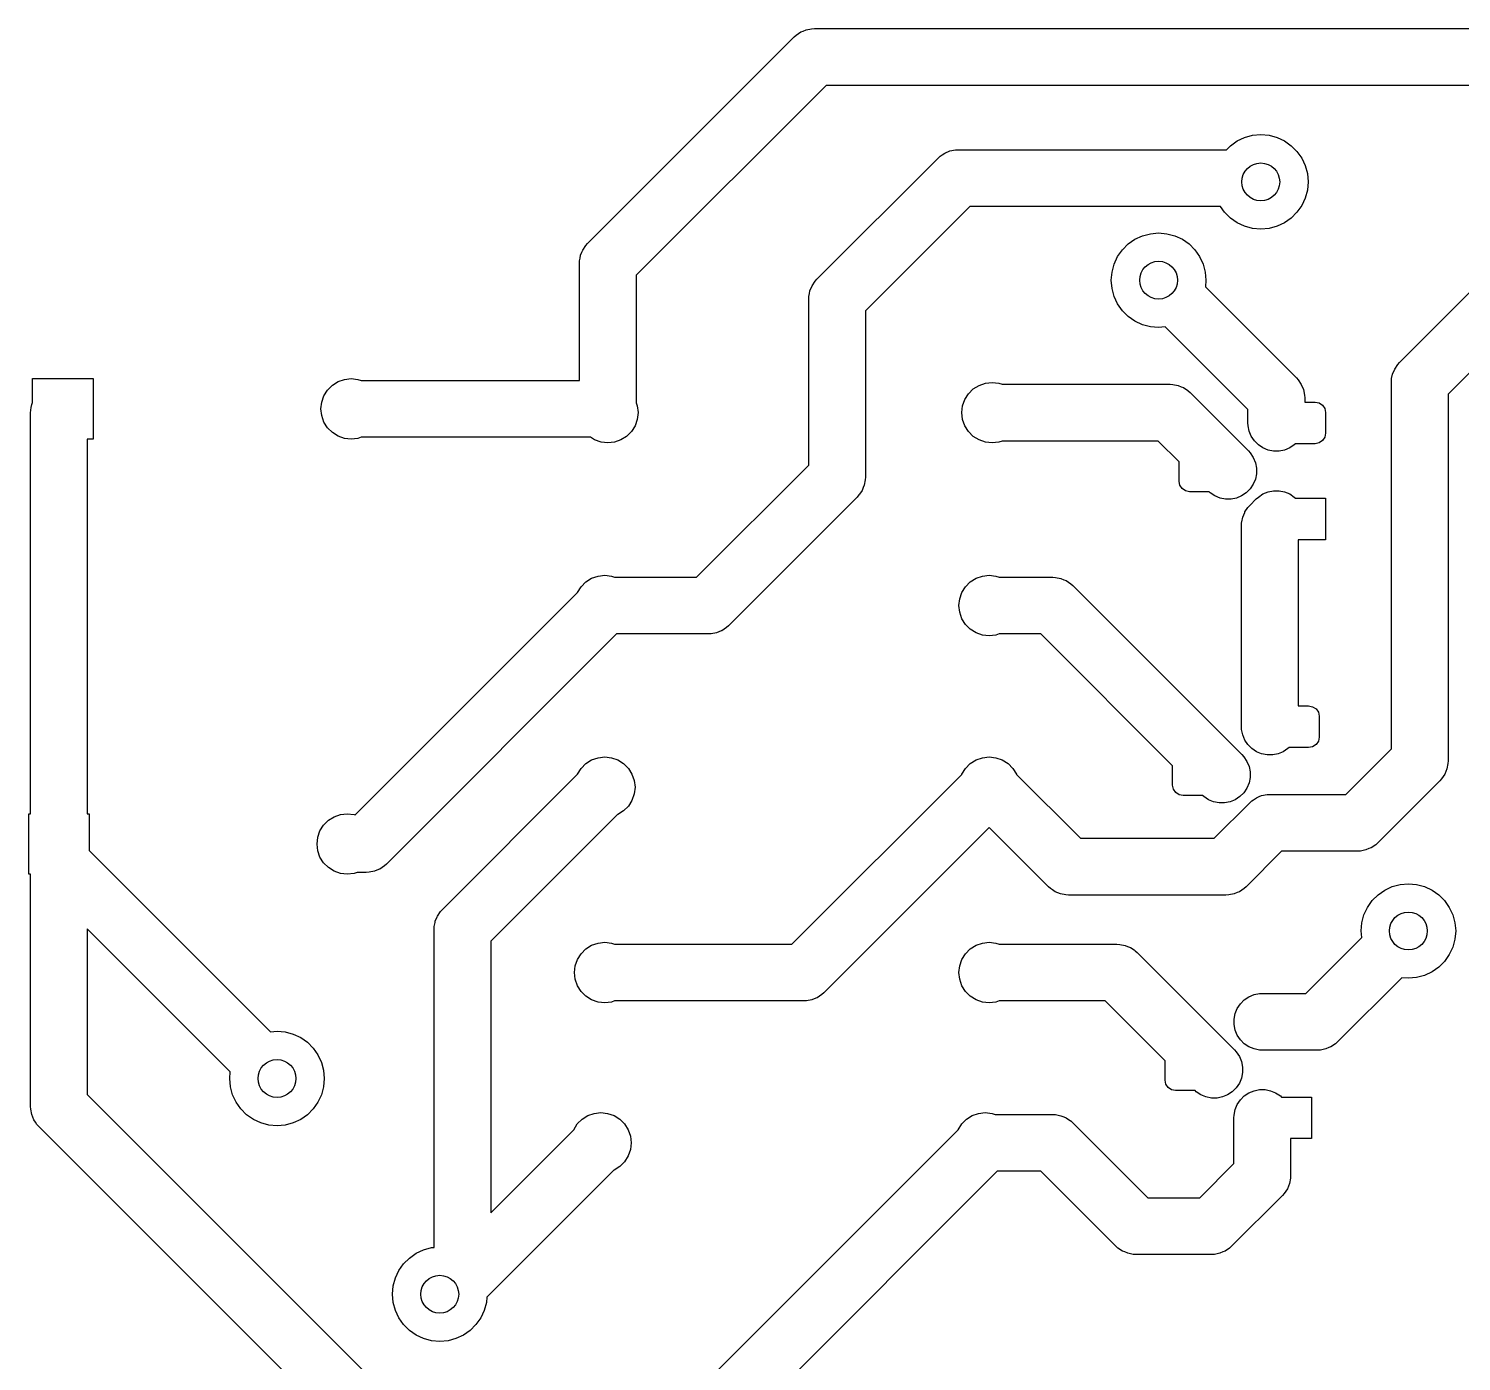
# Model space of a CAD drawing. Extents: x -0.03 to 4.48, y -0.11 to 2.88.
# Drawn here: x 0.046 to 1.537, y 1.471 to 2.858 of the extents above; entities that cross this region are included whole.
import ezdxf

# ---------------------------------------------------------------- set-up
doc = ezdxf.new("R2010")
doc.units = 0
doc.header["$MEASUREMENT"] = 0
doc.layers.add('BLACK', color=7, linetype='CONTINUOUS')

msp = doc.modelspace()

# ---------------------------------------------------------------- linework, layer by layer
at = {"layer": 'BLACK', "linetype": 'CONTINUOUS'}
for p, q in [((0.6279, 2.6343), (0.8429, 2.8492)), ((0.8429, 2.8492), (0.845, 2.8512)), ((0.845, 2.8512), (0.8499, 2.8544)), ((0.8499, 2.8544), (0.8521, 2.8553)), ((0.8521, 2.8553), (0.8552, 2.8566)), ((0.8552, 2.8566), (0.8609, 2.8577)), ((0.8609, 2.8577), (0.8638, 2.8579)), ((0.8638, 2.8579), (2.427, 2.8579)), ((0.876, 2.7988), (0.6783, 2.6012)), ((2.427, 2.7988), (0.876, 2.7988)), ((1.3037, 2.741), (1.3115, 2.7447)), ((1.3115, 2.7447), (1.3198, 2.7469)), ((1.3198, 2.7469), (1.3283, 2.7476)), ((1.3283, 2.7476), (1.3369, 2.7469)), ((1.3369, 2.7469), (1.3452, 2.7447)), ((1.3452, 2.7447), (1.353, 2.741)), ((0.9969, 2.7267), (0.9995, 2.7284)), ((0.9995, 2.7284), (1.0048, 2.7306)), ((1.0048, 2.7306), (1.0105, 2.7317)), ((1.0105, 2.7317), (1.0134, 2.7319)), ((1.0134, 2.7319), (1.2925, 2.7319)), ((1.2925, 2.7319), (1.2967, 2.7361)), ((1.2967, 2.7361), (1.3037, 2.741)), ((1.353, 2.741), (1.36, 2.7361)), ((1.36, 2.7361), (1.366, 2.7301)), ((1.366, 2.7301), (1.371, 2.723)), ((0.8665, 2.5973), (0.9925, 2.7232)), ((0.9925, 2.7232), (0.9947, 2.7252)), ((0.9947, 2.7252), (0.9969, 2.7267)), ((1.371, 2.723), (1.3746, 2.7153)), ((1.3746, 2.7153), (1.3768, 2.707)), ((1.3768, 2.707), (1.3776, 2.6984)), ((1.3776, 2.6984), (1.3768, 2.6899)), ((1.3768, 2.6899), (1.3746, 2.6816)), ((1.0256, 2.6728), (0.9169, 2.5641)), ((1.2864, 2.6728), (1.0256, 2.6728)), ((1.2906, 2.6668), (1.2864, 2.6728)), ((1.371, 2.6738), (1.366, 2.6668)), ((1.3746, 2.6816), (1.371, 2.6738)), ((1.2967, 2.6607), (1.2906, 2.6668)), ((1.3037, 2.6558), (1.2967, 2.6607)), ((1.3115, 2.6522), (1.3037, 2.6558)), ((1.353, 2.6558), (1.3452, 2.6522)), ((1.36, 2.6607), (1.353, 2.6558)), ((1.366, 2.6668), (1.36, 2.6607)), ((1.1904, 2.6338), (1.1974, 2.6387)), ((1.1974, 2.6387), (1.2052, 2.6423)), ((1.2052, 2.6423), (1.2135, 2.6445)), ((1.2135, 2.6445), (1.222, 2.6453)), ((1.222, 2.6453), (1.2306, 2.6445)), ((1.2306, 2.6445), (1.2389, 2.6423)), ((1.2389, 2.6423), (1.2467, 2.6387)), ((1.2467, 2.6387), (1.2537, 2.6338)), ((1.3198, 2.65), (1.3115, 2.6522)), ((1.3283, 2.6492), (1.3198, 2.65)), ((1.3369, 2.65), (1.3283, 2.6492)), ((1.3452, 2.6522), (1.3369, 2.65)), ((0.6206, 2.622), (0.622, 2.6254)), ((0.622, 2.6254), (0.6228, 2.6273)), ((0.6228, 2.6273), (0.626, 2.6321)), ((0.626, 2.6321), (0.6279, 2.6343)), ((1.1794, 2.6207), (1.1843, 2.6277)), ((1.1843, 2.6277), (1.1904, 2.6338)), ((1.2537, 2.6338), (1.2597, 2.6277)), ((1.2597, 2.6277), (1.2647, 2.6207)), ((0.6193, 2.6134), (0.6194, 2.6163)), ((0.6193, 2.4917), (0.6193, 2.6134)), ((0.6194, 2.6163), (0.62, 2.6189)), ((0.62, 2.6189), (0.6206, 2.622)), ((1.1736, 2.6046), (1.1758, 2.6129)), ((1.1758, 2.6129), (1.1794, 2.6207)), ((1.2647, 2.6207), (1.2683, 2.6129)), ((1.2683, 2.6129), (1.2705, 2.6046)), ((0.6783, 2.6012), (0.6783, 2.4686)), ((0.8614, 2.5903), (0.8646, 2.5951)), ((0.8646, 2.5951), (0.8665, 2.5973)), ((1.1728, 2.5961), (1.1736, 2.6046)), ((1.1736, 2.5875), (1.1728, 2.5961)), ((1.2705, 2.6046), (1.2713, 2.5961)), ((1.2713, 2.5961), (1.2707, 2.5892)), ((0.8579, 2.5764), (0.858, 2.5793)), ((0.858, 2.5793), (0.8586, 2.5824)), ((0.8586, 2.5824), (0.8591, 2.5849)), ((0.8591, 2.5849), (0.8614, 2.5903)), ((0.8614, 2.5903), (0.8614, 2.5903)), ((1.1758, 2.5792), (1.1736, 2.5875)), ((1.1794, 2.5715), (1.1758, 2.5792)), ((1.2707, 2.5892), (1.3654, 2.4945)), ((1.4728, 2.5106), (1.5555, 2.5933)), ((0.8579, 2.4036), (0.8579, 2.5764)), ((0.9169, 2.5641), (0.9169, 2.3913)), ((1.1843, 2.5644), (1.1794, 2.5715)), ((1.1904, 2.5584), (1.1843, 2.5644)), ((1.1974, 2.5534), (1.1904, 2.5584)), ((1.2052, 2.5498), (1.1974, 2.5534)), ((1.2135, 2.5476), (1.2052, 2.5498)), ((1.222, 2.5469), (1.2135, 2.5476)), ((1.2289, 2.5475), (1.222, 2.5469)), ((1.315, 2.4614), (1.2289, 2.5475)), ((1.5886, 2.5429), (1.5232, 2.4775)), ((1.4677, 2.5037), (1.4709, 2.5085)), ((1.4709, 2.5085), (1.4728, 2.5106)), ((0.0504, 2.4688), (0.0504, 2.4937)), ((0.0504, 2.4937), (0.1134, 2.4937)), ((0.1134, 2.4937), (0.1134, 2.4307)), ((0.3623, 2.4868), (0.3682, 2.4906)), ((0.3682, 2.4906), (0.3749, 2.4929)), ((0.3749, 2.4929), (0.3819, 2.4937)), ((0.3819, 2.4937), (0.3889, 2.4929)), ((0.3889, 2.4929), (0.3923, 2.4917)), ((0.3923, 2.4917), (0.6193, 2.4917)), ((1.0418, 2.489), (1.0488, 2.4898)), ((1.0488, 2.4898), (1.0558, 2.489)), ((1.3654, 2.4945), (1.3673, 2.4924)), ((1.3673, 2.4924), (1.3705, 2.4875)), ((1.4642, 2.4898), (1.4643, 2.4927)), ((1.4642, 2.1083), (1.4642, 2.4898)), ((1.4643, 2.4927), (1.4645, 2.4937)), ((1.4645, 2.4937), (1.4654, 2.4983)), ((1.4654, 2.4983), (1.4677, 2.5037)), ((1.4677, 2.5037), (1.4677, 2.5037)), ((0.3512, 2.4692), (0.3535, 2.4759)), ((0.3535, 2.4759), (0.3573, 2.4818)), ((0.3573, 2.4818), (0.3623, 2.4868)), ((1.0204, 2.4719), (1.0242, 2.4779)), ((1.0242, 2.4779), (1.0292, 2.4829)), ((1.0292, 2.4829), (1.0352, 2.4866)), ((1.0352, 2.4866), (1.0418, 2.489)), ((1.0558, 2.489), (1.0592, 2.4878)), ((1.0592, 2.4878), (1.2339, 2.4878)), ((1.2339, 2.4878), (1.2368, 2.4877)), ((1.2368, 2.4877), (1.2424, 2.4865)), ((1.2424, 2.4865), (1.2456, 2.4852)), ((1.2456, 2.4852), (1.2478, 2.4843)), ((1.2478, 2.4843), (1.2524, 2.4812)), ((1.2524, 2.4812), (1.2526, 2.4811)), ((1.2526, 2.4811), (1.2547, 2.4791)), ((1.2547, 2.4791), (1.3154, 2.4185)), ((1.3705, 2.4875), (1.3727, 2.4822)), ((1.3727, 2.4822), (1.3739, 2.4765)), ((1.3739, 2.4765), (1.374, 2.4736)), ((1.5232, 2.4775), (1.5232, 2.0961)), ((0.0482, 2.4581), (0.0484, 2.461)), ((0.0484, 2.461), (0.0489, 2.4637)), ((0.0489, 2.4637), (0.0495, 2.4666)), ((0.0495, 2.4666), (0.0504, 2.4688)), ((0.3504, 2.4622), (0.3512, 2.4692)), ((0.3512, 2.4552), (0.3504, 2.4622)), ((0.6783, 2.4686), (0.6795, 2.4653)), ((0.6795, 2.4653), (0.6803, 2.4583)), ((1.0173, 2.4583), (1.0181, 2.4653)), ((1.0181, 2.4653), (1.0204, 2.4719)), ((1.315, 2.4476), (1.315, 2.4614)), ((1.374, 2.4736), (1.374, 2.4693)), ((1.374, 2.4693), (1.3848, 2.4693)), ((1.3848, 2.4693), (1.389, 2.4685)), ((1.389, 2.4685), (1.3925, 2.4661)), ((1.3925, 2.4661), (1.3948, 2.4626)), ((1.3948, 2.4626), (1.3957, 2.4585)), ((0.0482, 2.0409), (0.0482, 2.4581)), ((0.3535, 2.4485), (0.3512, 2.4552)), ((0.3573, 2.4426), (0.3535, 2.4485)), ((0.6795, 2.4513), (0.6772, 2.4446)), ((0.6803, 2.4583), (0.6795, 2.4513)), ((1.0181, 2.4513), (1.0173, 2.4583)), ((1.0204, 2.4446), (1.0181, 2.4513)), ((1.3151, 2.4447), (1.315, 2.4476)), ((1.3957, 2.4585), (1.3957, 2.4368)), ((0.1134, 2.4307), (0.1073, 2.4307)), ((0.1073, 2.4307), (0.1073, 2.0409)), ((0.3623, 2.4376), (0.3573, 2.4426)), ((0.3682, 2.4338), (0.3623, 2.4376)), ((0.3749, 2.4315), (0.3682, 2.4338)), ((0.3819, 2.4307), (0.3749, 2.4315)), ((0.3889, 2.4315), (0.3819, 2.4307)), ((0.3923, 2.4327), (0.3889, 2.4315)), ((0.6307, 2.4327), (0.3923, 2.4327)), ((0.6352, 2.4299), (0.6307, 2.4327)), ((0.6685, 2.4336), (0.6625, 2.4299)), ((0.6734, 2.4386), (0.6685, 2.4336)), ((0.6772, 2.4446), (0.6734, 2.4386)), ((1.0242, 2.4386), (1.0204, 2.4446)), ((1.0292, 2.4336), (1.0242, 2.4386)), ((1.0352, 2.4299), (1.0292, 2.4336)), ((1.3162, 2.4391), (1.3151, 2.4447)), ((1.3184, 2.4337), (1.3162, 2.4391)), ((1.3217, 2.4289), (1.3184, 2.4337)), ((1.3948, 2.4327), (1.3925, 2.4292)), ((1.3957, 2.4368), (1.3948, 2.4327)), ((0.6418, 2.4276), (0.6352, 2.4299)), ((0.6488, 2.4268), (0.6418, 2.4276)), ((0.6558, 2.4276), (0.6488, 2.4268)), ((0.6625, 2.4299), (0.6558, 2.4276)), ((1.0418, 2.4276), (1.0352, 2.4299)), ((1.0488, 2.4268), (1.0418, 2.4276)), ((1.0558, 2.4276), (1.0488, 2.4268)), ((1.0592, 2.4287), (1.0558, 2.4276)), ((1.2216, 2.4287), (1.0592, 2.4287)), ((1.2433, 2.4071), (1.2216, 2.4287)), ((1.3154, 2.4185), (1.3173, 2.4164)), ((1.3173, 2.4164), (1.3205, 2.4116)), ((1.3258, 2.4248), (1.3217, 2.4289)), ((1.3306, 2.4216), (1.3258, 2.4248)), ((1.3359, 2.4194), (1.3306, 2.4216)), ((1.3416, 2.4183), (1.3359, 2.4194)), ((1.3474, 2.4183), (1.3416, 2.4183)), ((1.3531, 2.4194), (1.3474, 2.4183)), ((1.3584, 2.4216), (1.3531, 2.4194)), ((1.3632, 2.4248), (1.3584, 2.4216)), ((1.3644, 2.426), (1.3632, 2.4248)), ((1.3848, 2.426), (1.3644, 2.426)), ((1.389, 2.4268), (1.3848, 2.426)), ((1.3925, 2.4292), (1.389, 2.4268)), ((0.7413, 2.287), (0.8579, 2.4036)), ((1.2433, 2.3868), (1.2433, 2.4071)), ((1.3205, 2.4116), (1.3227, 2.4062)), ((1.3227, 2.4062), (1.3239, 2.4005)), ((1.3239, 2.4005), (1.3239, 2.3947)), ((0.9168, 2.3884), (0.9157, 2.3828)), ((0.9169, 2.3913), (0.9168, 2.3884)), ((1.2441, 2.3827), (1.2433, 2.3868)), ((1.3227, 2.3891), (1.3205, 2.3837)), ((1.3239, 2.3947), (1.3227, 2.3891)), ((0.9083, 2.3705), (0.7744, 2.2366)), ((0.9102, 2.3726), (0.9083, 2.3705)), ((0.9109, 2.3736), (0.9102, 2.3726)), ((0.9134, 2.3774), (0.9109, 2.3736)), ((0.9147, 2.3805), (0.9134, 2.3774)), ((0.9157, 2.3828), (0.9147, 2.3805)), ((1.2465, 2.3792), (1.2441, 2.3827)), ((1.25, 2.3768), (1.2465, 2.3792)), ((1.2541, 2.376), (1.25, 2.3768)), ((1.2745, 2.376), (1.2541, 2.376)), ((1.2758, 2.3748), (1.2745, 2.376)), ((1.2806, 2.3716), (1.2758, 2.3748)), ((1.2859, 2.3694), (1.2806, 2.3716)), ((1.3084, 2.3716), (1.3031, 2.3694)), ((1.3132, 2.3748), (1.3084, 2.3716)), ((1.3173, 2.3789), (1.3132, 2.3748)), ((1.3205, 2.3837), (1.3173, 2.3789)), ((1.3236, 2.3685), (1.3258, 2.3705)), ((1.3258, 2.3705), (1.3306, 2.3737)), ((1.3306, 2.3737), (1.3359, 2.3759)), ((1.3359, 2.3759), (1.3416, 2.377)), ((1.3416, 2.377), (1.3474, 2.377)), ((1.3474, 2.377), (1.3531, 2.3759)), ((1.3531, 2.3759), (1.3584, 2.3737)), ((1.3584, 2.3737), (1.3632, 2.3705)), ((1.3632, 2.3705), (1.3644, 2.3693)), ((1.2916, 2.3683), (1.2859, 2.3694)), ((1.2974, 2.3683), (1.2916, 2.3683)), ((1.3031, 2.3694), (1.2974, 2.3683)), ((1.3118, 2.3549), (1.315, 2.3597)), ((1.315, 2.3597), (1.3169, 2.3618)), ((1.3169, 2.3618), (1.3236, 2.3685)), ((1.3644, 2.3693), (1.3957, 2.3693)), ((1.3957, 2.3693), (1.3957, 2.326)), ((1.3083, 2.3409), (1.3084, 2.3438)), ((1.3083, 2.1315), (1.3083, 2.3409)), ((1.3084, 2.3438), (1.3086, 2.3447)), ((1.3086, 2.3447), (1.3095, 2.3495)), ((1.3095, 2.3495), (1.3116, 2.3544)), ((1.3116, 2.3544), (1.3118, 2.3549)), ((1.3957, 2.326), (1.3673, 2.326)), ((1.3673, 2.326), (1.3673, 2.1531)), ((0.621, 2.2771), (0.626, 2.2821)), ((0.626, 2.2821), (0.632, 2.2859)), ((0.632, 2.2859), (0.6387, 2.2882)), ((0.6387, 2.2882), (0.6457, 2.289)), ((0.6457, 2.289), (0.6527, 2.2882)), ((0.6527, 2.2882), (0.656, 2.287)), ((0.656, 2.287), (0.7413, 2.287)), ((1.021, 2.2771), (1.026, 2.2821)), ((1.026, 2.2821), (1.032, 2.2859)), ((1.032, 2.2859), (1.0387, 2.2882)), ((1.0387, 2.2882), (1.0457, 2.289)), ((1.0457, 2.289), (1.0527, 2.2882)), ((1.0527, 2.2882), (1.056, 2.287)), ((1.056, 2.287), (1.1118, 2.287)), ((1.1118, 2.287), (1.1147, 2.2869)), ((1.1147, 2.2869), (1.1204, 2.2857)), ((1.1204, 2.2857), (1.1235, 2.2844)), ((1.1235, 2.2844), (1.1257, 2.2835)), ((1.1257, 2.2835), (1.1305, 2.2803)), ((0.3861, 2.0397), (0.6171, 2.2707)), ((0.6171, 2.2707), (0.6173, 2.2711)), ((0.6173, 2.2711), (0.621, 2.2771)), ((1.015, 2.2645), (1.0173, 2.2711)), ((1.0173, 2.2711), (1.021, 2.2771)), ((1.1305, 2.2803), (1.1327, 2.2784)), ((1.1327, 2.2784), (1.3087, 2.1024)), ((1.0142, 2.2575), (1.015, 2.2645)), ((1.015, 2.2505), (1.0142, 2.2575)), ((0.7744, 2.2366), (0.7723, 2.2347)), ((1.0173, 2.2438), (1.015, 2.2505)), ((1.021, 2.2378), (1.0173, 2.2438)), ((1.026, 2.2329), (1.021, 2.2378)), ((0.6579, 2.228), (0.4185, 1.9886)), ((0.7535, 2.228), (0.6579, 2.228)), ((0.7564, 2.2281), (0.7535, 2.228)), ((0.7621, 2.2292), (0.7564, 2.2281)), ((0.7667, 2.2311), (0.7621, 2.2292)), ((0.7675, 2.2314), (0.7667, 2.2311)), ((0.7723, 2.2347), (0.7675, 2.2314)), ((1.032, 2.2291), (1.026, 2.2329)), ((1.0387, 2.2268), (1.032, 2.2291)), ((1.0457, 2.226), (1.0387, 2.2268)), ((1.0527, 2.2268), (1.0457, 2.226)), ((1.056, 2.228), (1.0527, 2.2268)), ((1.0996, 2.228), (1.056, 2.228)), ((1.2366, 2.0909), (1.0996, 2.228)), ((1.3673, 2.1531), (1.3781, 2.1531)), ((1.3781, 2.1531), (1.3823, 2.1523)), ((1.3823, 2.1523), (1.3858, 2.15)), ((1.3858, 2.15), (1.3882, 2.1465)), ((1.3882, 2.1465), (1.389, 2.1423)), ((1.389, 2.1423), (1.389, 2.1207)), ((1.3084, 2.1286), (1.3083, 2.1315)), ((1.3095, 2.1229), (1.3084, 2.1286)), ((1.3118, 2.1176), (1.3095, 2.1229)), ((1.315, 2.1128), (1.3118, 2.1176)), ((1.389, 2.1207), (1.3882, 2.1165)), ((1.3087, 2.1024), (1.3106, 2.1002)), ((1.3191, 2.1087), (1.315, 2.1128)), ((1.3239, 2.1055), (1.3191, 2.1087)), ((1.3292, 2.1032), (1.3239, 2.1055)), ((1.3349, 2.1021), (1.3292, 2.1032)), ((1.3407, 2.1021), (1.3349, 2.1021)), ((1.3464, 2.1032), (1.3407, 2.1021)), ((1.3517, 2.1055), (1.3464, 2.1032)), ((1.3565, 2.1087), (1.3517, 2.1055)), ((1.3577, 2.1098), (1.3565, 2.1087)), ((1.3781, 2.1098), (1.3577, 2.1098)), ((1.3823, 2.1107), (1.3781, 2.1098)), ((1.3858, 2.113), (1.3823, 2.1107)), ((1.3882, 2.1165), (1.3858, 2.113)), ((1.4169, 2.061), (1.4642, 2.1083)), ((0.6173, 2.0822), (0.621, 2.0881)), ((0.621, 2.0881), (0.626, 2.0931)), ((0.626, 2.0931), (0.632, 2.0969)), ((0.632, 2.0969), (0.6387, 2.0992)), ((0.6387, 2.0992), (0.6457, 2.1)), ((0.6457, 2.1), (0.6527, 2.0992)), ((0.6527, 2.0992), (0.6593, 2.0969)), ((0.6593, 2.0969), (0.6653, 2.0931)), ((0.6653, 2.0931), (0.6703, 2.0881)), ((0.6703, 2.0881), (0.674, 2.0822)), ((1.0173, 2.0822), (1.021, 2.0881)), ((1.021, 2.0881), (1.026, 2.0931)), ((1.026, 2.0931), (1.032, 2.0969)), ((1.032, 2.0969), (1.0387, 2.0992)), ((1.0387, 2.0992), (1.0457, 2.1)), ((1.0457, 2.1), (1.0527, 2.0992)), ((1.0527, 2.0992), (1.0593, 2.0969)), ((1.0593, 2.0969), (1.0653, 2.0931)), ((1.0653, 2.0931), (1.0703, 2.0881)), ((1.0703, 2.0881), (1.074, 2.0822)), ((1.2366, 2.0707), (1.2366, 2.0909)), ((1.3106, 2.1002), (1.3138, 2.0954)), ((1.3138, 2.0954), (1.3161, 2.0901)), ((1.3161, 2.0901), (1.3172, 2.0844)), ((1.522, 2.0875), (1.5197, 2.0821)), ((1.5231, 2.0932), (1.522, 2.0875)), ((1.5232, 2.0961), (1.5231, 2.0932)), ((0.4768, 1.9414), (0.6171, 2.0817)), ((0.6171, 2.0817), (0.6173, 2.0822)), ((0.674, 2.0822), (0.6764, 2.0755)), ((0.6764, 2.0755), (0.6772, 2.0685)), ((0.8405, 1.9051), (1.0171, 2.0817)), ((1.0171, 2.0817), (1.0173, 2.0822)), ((1.074, 2.0822), (1.0742, 2.0817)), ((1.0742, 2.0817), (1.1406, 2.0154)), ((1.3161, 2.0729), (1.3138, 2.0676)), ((1.3172, 2.0786), (1.3161, 2.0729)), ((1.3172, 2.0844), (1.3172, 2.0786)), ((1.5146, 2.0752), (1.45, 2.0106)), ((1.5165, 2.0773), (1.5146, 2.0752)), ((1.5197, 2.0821), (1.5165, 2.0773)), ((0.6764, 2.0615), (0.674, 2.0548)), ((0.6772, 2.0685), (0.6764, 2.0615)), ((1.2374, 2.0665), (1.2366, 2.0707)), ((1.2398, 2.063), (1.2374, 2.0665)), ((1.2433, 2.0607), (1.2398, 2.063)), ((1.2474, 2.0598), (1.2433, 2.0607)), ((1.2678, 2.0598), (1.2474, 2.0598)), ((1.2691, 2.0587), (1.2678, 2.0598)), ((1.2739, 2.0555), (1.2691, 2.0587)), ((1.3065, 2.0587), (1.3017, 2.0555)), ((1.3106, 2.0628), (1.3065, 2.0587)), ((1.3138, 2.0676), (1.3106, 2.0628)), ((1.3208, 2.0555), (1.3239, 2.0575)), ((1.3239, 2.0575), (1.3266, 2.0587)), ((1.3266, 2.0587), (1.3292, 2.0598)), ((1.3292, 2.0598), (1.3349, 2.0609)), ((1.3349, 2.0609), (1.3378, 2.061)), ((1.3378, 2.061), (1.4169, 2.061)), ((0.6653, 2.0439), (0.6593, 2.0401)), ((0.6703, 2.0489), (0.6653, 2.0439)), ((0.674, 2.0548), (0.6703, 2.0489)), ((1.2792, 2.0532), (1.2739, 2.0555)), ((1.2849, 2.0521), (1.2792, 2.0532)), ((1.2799, 2.0154), (1.3169, 2.0524)), ((1.2907, 2.0521), (1.2849, 2.0521)), ((1.2964, 2.0532), (1.2907, 2.0521)), ((1.3017, 2.0555), (1.2964, 2.0532)), ((1.3169, 2.0524), (1.3191, 2.0543)), ((1.3191, 2.0543), (1.3208, 2.0555)), ((0.0463, 1.978), (0.0463, 2.0409)), ((0.0463, 2.0409), (0.0482, 2.0409)), ((0.1073, 2.0409), (0.1093, 2.0409)), ((0.1093, 2.0409), (0.1093, 2.0026)), ((0.3494, 2.0231), (0.3531, 2.0291)), ((0.3531, 2.0291), (0.3581, 2.0341)), ((0.3581, 2.0341), (0.3641, 2.0378)), ((0.3641, 2.0378), (0.3707, 2.0402)), ((0.3707, 2.0402), (0.3778, 2.0409)), ((0.3778, 2.0409), (0.3848, 2.0402)), ((0.3848, 2.0402), (0.3861, 2.0397)), ((0.6589, 2.04), (0.5272, 1.9082)), ((0.6593, 2.0401), (0.6589, 2.04)), ((0.3463, 2.0094), (0.347, 2.0165)), ((0.347, 2.0165), (0.3494, 2.0231)), ((1.0457, 2.0267), (0.8736, 1.8547)), ((1.1075, 1.9649), (1.0457, 2.0267)), ((1.1406, 2.0154), (1.2799, 2.0154)), ((0.1093, 2.0026), (0.2979, 1.814)), ((0.347, 2.0024), (0.3463, 2.0094)), ((0.3494, 1.9958), (0.347, 2.0024)), ((1.35, 2.002), (1.313, 1.9649)), ((1.4291, 2.002), (1.35, 2.002)), ((1.432, 2.0021), (1.4291, 2.002)), ((1.4377, 2.0032), (1.432, 2.0021)), ((1.4409, 2.0046), (1.4377, 2.0032)), ((1.4431, 2.0055), (1.4409, 2.0046)), ((1.4479, 2.0087), (1.4431, 2.0055)), ((1.45, 2.0106), (1.4479, 2.0087)), ((0.3531, 1.9898), (0.3494, 1.9958)), ((0.3581, 1.9848), (0.3531, 1.9898)), ((0.3641, 1.9811), (0.3581, 1.9848)), ((0.4104, 1.9829), (0.4062, 1.9812)), ((0.4116, 1.9834), (0.4104, 1.9829)), ((0.4164, 1.9866), (0.4116, 1.9834)), ((0.4185, 1.9886), (0.4164, 1.9866)), ((0.0482, 1.978), (0.0463, 1.978)), ((0.0482, 1.7364), (0.0482, 1.978)), ((0.3707, 1.9787), (0.3641, 1.9811)), ((0.3778, 1.978), (0.3707, 1.9787)), ((0.3848, 1.9787), (0.3778, 1.978)), ((0.3881, 1.9799), (0.3848, 1.9787)), ((0.3976, 1.9799), (0.3881, 1.9799)), ((0.4005, 1.9801), (0.3976, 1.9799)), ((0.4062, 1.9812), (0.4005, 1.9801)), ((1.4733, 1.9674), (1.4819, 1.9681)), ((1.4819, 1.9681), (1.4904, 1.9674)), ((1.1096, 1.963), (1.1075, 1.9649)), ((1.1115, 1.9617), (1.1096, 1.963)), ((1.1144, 1.9598), (1.1115, 1.9617)), ((1.1198, 1.9576), (1.1144, 1.9598)), ((1.1255, 1.9564), (1.1198, 1.9576)), ((1.1283, 1.9563), (1.1255, 1.9564)), ((1.2921, 1.9563), (1.1283, 1.9563)), ((1.295, 1.9564), (1.2921, 1.9563)), ((1.3007, 1.9576), (1.295, 1.9564)), ((1.3038, 1.9589), (1.3007, 1.9576)), ((1.306, 1.9598), (1.3038, 1.9589)), ((1.3109, 1.963), (1.306, 1.9598)), ((1.313, 1.9649), (1.3109, 1.963)), ((1.4442, 1.9505), (1.4503, 1.9566)), ((1.4503, 1.9566), (1.4573, 1.9615)), ((1.4573, 1.9615), (1.4651, 1.9651)), ((1.4651, 1.9651), (1.4733, 1.9674)), ((1.4904, 1.9674), (1.4987, 1.9651)), ((1.4987, 1.9651), (1.5065, 1.9615)), ((1.5065, 1.9615), (1.5135, 1.9566)), ((1.5135, 1.9566), (1.5196, 1.9505)), ((0.4716, 1.9344), (0.4748, 1.9392)), ((0.4748, 1.9392), (0.4768, 1.9414)), ((1.4356, 1.9357), (1.4393, 1.9435)), ((1.4393, 1.9435), (1.4442, 1.9505)), ((1.5196, 1.9505), (1.5245, 1.9435)), ((1.5245, 1.9435), (1.5281, 1.9357)), ((0.4681, 1.9205), (0.4683, 1.9234)), ((0.4683, 1.9234), (0.4691, 1.9278)), ((0.4691, 1.9278), (0.4694, 1.929)), ((0.4694, 1.929), (0.4713, 1.9338)), ((0.4713, 1.9338), (0.4716, 1.9344)), ((1.4327, 1.9189), (1.4334, 1.9274)), ((1.4334, 1.9274), (1.4356, 1.9357)), ((1.5281, 1.9357), (1.5304, 1.9274)), ((1.5304, 1.9274), (1.5311, 1.9189)), ((0.2561, 1.7722), (0.1073, 1.921)), ((0.1073, 1.921), (0.1073, 1.7486)), ((0.4681, 1.5896), (0.4681, 1.9205)), ((0.5272, 1.9082), (0.5272, 1.6256)), ((1.3752, 1.8539), (1.4333, 1.912)), ((1.4333, 1.912), (1.4327, 1.9189)), ((1.5304, 1.9104), (1.5281, 1.9021)), ((1.5311, 1.9189), (1.5304, 1.9104)), ((0.6173, 1.8893), (0.621, 1.8952)), ((0.621, 1.8952), (0.626, 1.9002)), ((0.626, 1.9002), (0.632, 1.904)), ((0.632, 1.904), (0.6387, 1.9063)), ((0.6387, 1.9063), (0.6457, 1.9071)), ((0.6457, 1.9071), (0.6527, 1.9063)), ((0.6527, 1.9063), (0.656, 1.9051)), ((0.656, 1.9051), (0.8405, 1.9051)), ((1.0173, 1.8893), (1.021, 1.8952)), ((1.021, 1.8952), (1.026, 1.9002)), ((1.026, 1.9002), (1.032, 1.904)), ((1.032, 1.904), (1.0387, 1.9063)), ((1.0387, 1.9063), (1.0457, 1.9071)), ((1.0457, 1.9071), (1.0527, 1.9063)), ((1.0527, 1.9063), (1.056, 1.9051)), ((1.056, 1.9051), (1.1787, 1.9051)), ((1.1787, 1.9051), (1.1816, 1.905)), ((1.1816, 1.905), (1.1873, 1.9038)), ((1.1873, 1.9038), (1.1896, 1.9029)), ((1.1896, 1.9029), (1.1927, 1.9016)), ((1.1927, 1.9016), (1.1964, 1.8992)), ((1.1964, 1.8992), (1.1975, 1.8984)), ((1.1975, 1.8984), (1.1996, 1.8965)), ((1.1996, 1.8965), (1.3008, 1.7953)), ((1.5245, 1.8943), (1.5196, 1.8873)), ((1.5281, 1.9021), (1.5245, 1.8943)), ((0.6142, 1.8756), (0.615, 1.8826)), ((0.615, 1.8826), (0.6173, 1.8893)), ((1.0142, 1.8756), (1.015, 1.8826)), ((1.015, 1.8826), (1.0173, 1.8893)), ((1.5135, 1.8812), (1.5065, 1.8763)), ((1.5196, 1.8873), (1.5135, 1.8812)), ((0.615, 1.8686), (0.6142, 1.8756)), ((0.6173, 1.8619), (0.615, 1.8686)), ((1.015, 1.8686), (1.0142, 1.8756)), ((1.0173, 1.8619), (1.015, 1.8686)), ((1.475, 1.8703), (1.4083, 1.8035)), ((1.4819, 1.8697), (1.475, 1.8703)), ((1.4904, 1.8704), (1.4819, 1.8697)), ((1.4987, 1.8727), (1.4904, 1.8704)), ((1.5065, 1.8763), (1.4987, 1.8727)), ((0.621, 1.856), (0.6173, 1.8619)), ((0.626, 1.851), (0.621, 1.856)), ((0.632, 1.8472), (0.626, 1.851)), ((0.8655, 1.8491), (0.8613, 1.8473)), ((0.8667, 1.8495), (0.8655, 1.8491)), ((0.8715, 1.8528), (0.8667, 1.8495)), ((0.8736, 1.8547), (0.8715, 1.8528)), ((1.021, 1.856), (1.0173, 1.8619)), ((1.026, 1.851), (1.021, 1.856)), ((1.032, 1.8472), (1.026, 1.851)), ((1.3112, 1.8472), (1.316, 1.8505)), ((1.316, 1.8505), (1.3213, 1.8527)), ((1.3213, 1.8527), (1.327, 1.8538)), ((1.327, 1.8538), (1.3299, 1.8539)), ((1.3299, 1.8539), (1.3752, 1.8539)), ((0.6387, 1.8449), (0.632, 1.8472)), ((0.6457, 1.8441), (0.6387, 1.8449)), ((0.6527, 1.8449), (0.6457, 1.8441)), ((0.656, 1.8461), (0.6527, 1.8449)), ((0.8528, 1.8461), (0.656, 1.8461)), ((0.8557, 1.8462), (0.8528, 1.8461)), ((0.8613, 1.8473), (0.8557, 1.8462)), ((1.0387, 1.8449), (1.032, 1.8472)), ((1.0457, 1.8441), (1.0387, 1.8449)), ((1.0527, 1.8449), (1.0457, 1.8441)), ((1.056, 1.8461), (1.0527, 1.8449)), ((1.1665, 1.8461), (1.056, 1.8461)), ((1.2287, 1.7838), (1.1665, 1.8461)), ((1.3017, 1.833), (1.3039, 1.8383)), ((1.3039, 1.8383), (1.3071, 1.8431)), ((1.3071, 1.8431), (1.3112, 1.8472)), ((1.3005, 1.8273), (1.3017, 1.833)), ((1.3005, 1.8215), (1.3005, 1.8273)), ((1.3017, 1.8158), (1.3005, 1.8215)), ((0.2979, 1.814), (0.3047, 1.8146)), ((0.3047, 1.8146), (0.3133, 1.8138)), ((0.3133, 1.8138), (0.3216, 1.8116)), ((0.3216, 1.8116), (0.3293, 1.808)), ((0.3293, 1.808), (0.3364, 1.8031)), ((1.3039, 1.8105), (1.3017, 1.8158)), ((1.3071, 1.8057), (1.3039, 1.8105)), ((1.3112, 1.8016), (1.3071, 1.8057)), ((0.3364, 1.8031), (0.3424, 1.797)), ((0.3424, 1.797), (0.3473, 1.79)), ((0.3473, 1.79), (0.351, 1.7822)), ((1.3008, 1.7953), (1.3027, 1.7931)), ((1.3027, 1.7931), (1.306, 1.7883)), ((1.316, 1.7984), (1.3112, 1.8016)), ((1.3213, 1.7962), (1.316, 1.7984)), ((1.327, 1.795), (1.3213, 1.7962)), ((1.3299, 1.7949), (1.327, 1.795)), ((1.3874, 1.7949), (1.3299, 1.7949)), ((1.3903, 1.795), (1.3874, 1.7949)), ((1.396, 1.7962), (1.3903, 1.795)), ((1.3991, 1.7975), (1.396, 1.7962)), ((1.4013, 1.7984), (1.3991, 1.7975)), ((1.4061, 1.8016), (1.4013, 1.7984)), ((1.4083, 1.8035), (1.4061, 1.8016)), ((0.351, 1.7822), (0.3532, 1.7739)), ((1.2287, 1.7636), (1.2287, 1.7838)), ((1.306, 1.7883), (1.3082, 1.783)), ((1.3082, 1.783), (1.3093, 1.7773)), ((1.3093, 1.7773), (1.3093, 1.7715)), ((0.2555, 1.7654), (0.2561, 1.7722)), ((0.2563, 1.7568), (0.2555, 1.7654)), ((0.3532, 1.7739), (0.3539, 1.7654)), ((0.3539, 1.7654), (0.3532, 1.7568)), ((1.2296, 1.7594), (1.2287, 1.7636)), ((1.2319, 1.7559), (1.2296, 1.7594)), ((1.306, 1.7605), (1.3027, 1.7557)), ((1.3082, 1.7658), (1.306, 1.7605)), ((1.3093, 1.7715), (1.3082, 1.7658)), ((0.1073, 1.7486), (0.6004, 1.2555)), ((0.2585, 1.7485), (0.2563, 1.7568)), ((0.2621, 1.7407), (0.2585, 1.7485)), ((0.351, 1.7485), (0.3473, 1.7407)), ((0.3532, 1.7568), (0.351, 1.7485)), ((1.2354, 1.7536), (1.2319, 1.7559)), ((1.2396, 1.7528), (1.2354, 1.7536)), ((1.2599, 1.7528), (1.2396, 1.7528)), ((1.2612, 1.7516), (1.2599, 1.7528)), ((1.266, 1.7484), (1.2612, 1.7516)), ((1.2713, 1.7462), (1.266, 1.7484)), ((1.277, 1.745), (1.2713, 1.7462)), ((1.2828, 1.745), (1.277, 1.745)), ((1.2885, 1.7462), (1.2828, 1.745)), ((1.2938, 1.7484), (1.2885, 1.7462)), ((1.2987, 1.7516), (1.2938, 1.7484)), ((1.3027, 1.7557), (1.2987, 1.7516)), ((1.3071, 1.7431), (1.3112, 1.7472)), ((1.3112, 1.7472), (1.316, 1.7505)), ((1.316, 1.7505), (1.3213, 1.7527)), ((1.3213, 1.7527), (1.327, 1.7538)), ((1.327, 1.7538), (1.3328, 1.7538)), ((1.3328, 1.7538), (1.3385, 1.7527)), ((1.3385, 1.7527), (1.3438, 1.7505)), ((1.3438, 1.7505), (1.3487, 1.7472)), ((1.3487, 1.7472), (1.3498, 1.7461)), ((1.3498, 1.7461), (1.3811, 1.7461)), ((1.3811, 1.7461), (1.3811, 1.7028)), ((0.0484, 1.7335), (0.0482, 1.7364)), ((0.0495, 1.7278), (0.0484, 1.7335)), ((0.267, 1.7337), (0.2621, 1.7407)), ((0.2731, 1.7277), (0.267, 1.7337)), ((0.3424, 1.7337), (0.3364, 1.7277)), ((0.3473, 1.7407), (0.3424, 1.7337)), ((0.6347, 1.7291), (0.6417, 1.7299)), ((0.6417, 1.7299), (0.6487, 1.7291)), ((1.0347, 1.7291), (1.0417, 1.7299)), ((1.0417, 1.7299), (1.0487, 1.7291)), ((1.3005, 1.7273), (1.3017, 1.733)), ((1.3017, 1.733), (1.3039, 1.7383)), ((1.3039, 1.7383), (1.3071, 1.7431)), ((0.0506, 1.7253), (0.0495, 1.7278)), ((0.0517, 1.7225), (0.0506, 1.7253)), ((0.0534, 1.7199), (0.0517, 1.7225)), ((0.0549, 1.7177), (0.0534, 1.7199)), ((0.0569, 1.7155), (0.0549, 1.7177)), ((0.5673, 1.2051), (0.0569, 1.7155)), ((0.2801, 1.7227), (0.2731, 1.7277)), ((0.2879, 1.7191), (0.2801, 1.7227)), ((0.2962, 1.7169), (0.2879, 1.7191)), ((0.3047, 1.7161), (0.2962, 1.7169)), ((0.3133, 1.7169), (0.3047, 1.7161)), ((0.3216, 1.7191), (0.3133, 1.7169)), ((0.3293, 1.7227), (0.3216, 1.7191)), ((0.3364, 1.7277), (0.3293, 1.7227)), ((0.6134, 1.7121), (0.6171, 1.7181)), ((0.6171, 1.7181), (0.6221, 1.723)), ((0.6221, 1.723), (0.6281, 1.7268)), ((0.6281, 1.7268), (0.6347, 1.7291)), ((0.6487, 1.7291), (0.6554, 1.7268)), ((0.6554, 1.7268), (0.6614, 1.723)), ((0.6614, 1.723), (0.6664, 1.7181)), ((0.6664, 1.7181), (0.6701, 1.7121)), ((1.0134, 1.7121), (1.0171, 1.7181)), ((1.0171, 1.7181), (1.0221, 1.723)), ((1.0221, 1.723), (1.0281, 1.7268)), ((1.0281, 1.7268), (1.0347, 1.7291)), ((1.0487, 1.7291), (1.0521, 1.728)), ((1.0521, 1.728), (1.1118, 1.728)), ((1.1118, 1.728), (1.1147, 1.7278)), ((1.1147, 1.7278), (1.1204, 1.7267)), ((1.1204, 1.7267), (1.1235, 1.7254)), ((1.1235, 1.7254), (1.1257, 1.7245)), ((1.1257, 1.7245), (1.1304, 1.7214)), ((1.1304, 1.7214), (1.1305, 1.7213)), ((1.1305, 1.7213), (1.1327, 1.7193)), ((1.1327, 1.7193), (1.2107, 1.6413)), ((1.3004, 1.7244), (1.3005, 1.7273)), ((1.3004, 1.6768), (1.3004, 1.7244)), ((0.5272, 1.6256), (0.6132, 1.7117)), ((0.6132, 1.7117), (0.6134, 1.7121)), ((0.6701, 1.7121), (0.6724, 1.7054)), ((0.6724, 1.7054), (0.6732, 1.6984)), ((0.75, 1.4484), (1.0132, 1.7117)), ((1.0132, 1.7117), (1.0134, 1.7121)), ((1.3811, 1.7028), (1.3594, 1.7028)), ((1.3594, 1.7028), (1.3594, 1.6646)), ((0.6701, 1.6848), (0.6664, 1.6788)), ((0.6724, 1.6914), (0.6701, 1.6848)), ((0.6732, 1.6984), (0.6724, 1.6914)), ((0.655, 1.6699), (0.523, 1.5379)), ((0.6554, 1.67), (0.655, 1.6699)), ((0.6614, 1.6738), (0.6554, 1.67)), ((0.6664, 1.6788), (0.6614, 1.6738)), ((1.2649, 1.6413), (1.3004, 1.6768)), ((1.054, 1.6689), (0.7831, 1.398)), ((1.0996, 1.6689), (1.054, 1.6689)), ((1.1775, 1.5909), (1.0996, 1.6689)), ((1.3582, 1.656), (1.356, 1.6506)), ((1.3593, 1.6617), (1.3582, 1.656)), ((1.3594, 1.6646), (1.3593, 1.6617)), ((1.2107, 1.6413), (1.2649, 1.6413)), ((1.3508, 1.6437), (1.298, 1.5909)), ((1.3527, 1.6458), (1.3508, 1.6437)), ((1.356, 1.6506), (1.3527, 1.6458)), ((0.4424, 1.5786), (0.4494, 1.5836)), ((0.4494, 1.5836), (0.4572, 1.5872)), ((0.4572, 1.5872), (0.4655, 1.5894)), ((0.4655, 1.5894), (0.4681, 1.5896)), ((1.1797, 1.589), (1.1775, 1.5909)), ((1.1845, 1.5858), (1.1797, 1.589)), ((1.1867, 1.5849), (1.1845, 1.5858)), ((1.1899, 1.5836), (1.1867, 1.5849)), ((1.1955, 1.5824), (1.1899, 1.5836)), ((1.1984, 1.5823), (1.1955, 1.5824)), ((1.2772, 1.5823), (1.1984, 1.5823)), ((1.2801, 1.5824), (1.2772, 1.5823)), ((1.2857, 1.5836), (1.2801, 1.5824)), ((1.2889, 1.5849), (1.2857, 1.5836)), ((1.2911, 1.5858), (1.2889, 1.5849)), ((1.2959, 1.589), (1.2911, 1.5858)), ((1.298, 1.5909), (1.2959, 1.589)), ((0.4278, 1.5578), (0.4314, 1.5656)), ((0.4314, 1.5656), (0.4363, 1.5726)), ((0.4363, 1.5726), (0.4424, 1.5786)), ((0.4256, 1.5495), (0.4278, 1.5578)), ((0.4248, 1.5409), (0.4256, 1.5495)), ((0.4256, 1.5324), (0.4248, 1.5409)), ((0.523, 1.5379), (0.5225, 1.5324)), ((0.4278, 1.5241), (0.4256, 1.5324)), ((0.4314, 1.5163), (0.4278, 1.5241)), ((0.5203, 1.5241), (0.5166, 1.5163)), ((0.5225, 1.5324), (0.5203, 1.5241)), ((0.4363, 1.5093), (0.4314, 1.5163)), ((0.4424, 1.5032), (0.4363, 1.5093)), ((0.5117, 1.5093), (0.5056, 1.5032)), ((0.5166, 1.5163), (0.5117, 1.5093)), ((0.4494, 1.4983), (0.4424, 1.5032)), ((0.4572, 1.4947), (0.4494, 1.4983)), ((0.4655, 1.4925), (0.4572, 1.4947)), ((0.474, 1.4917), (0.4655, 1.4925)), ((0.4826, 1.4925), (0.474, 1.4917)), ((0.4908, 1.4947), (0.4826, 1.4925)), ((0.4986, 1.4983), (0.4908, 1.4947)), ((0.5056, 1.5032), (0.4986, 1.4983))]:
    msp.add_line(p, q, dxfattribs=at)
at = {"layer": 'BLACK'}
for centre in [(1.3283, 2.6984), (1.222, 2.5961), (1.4819, 1.9189), (0.3047, 1.7654), (0.474, 1.5409)]:
    msp.add_circle(centre, 0.0197, dxfattribs=at)

doc.saveas('drawing.dxf')
